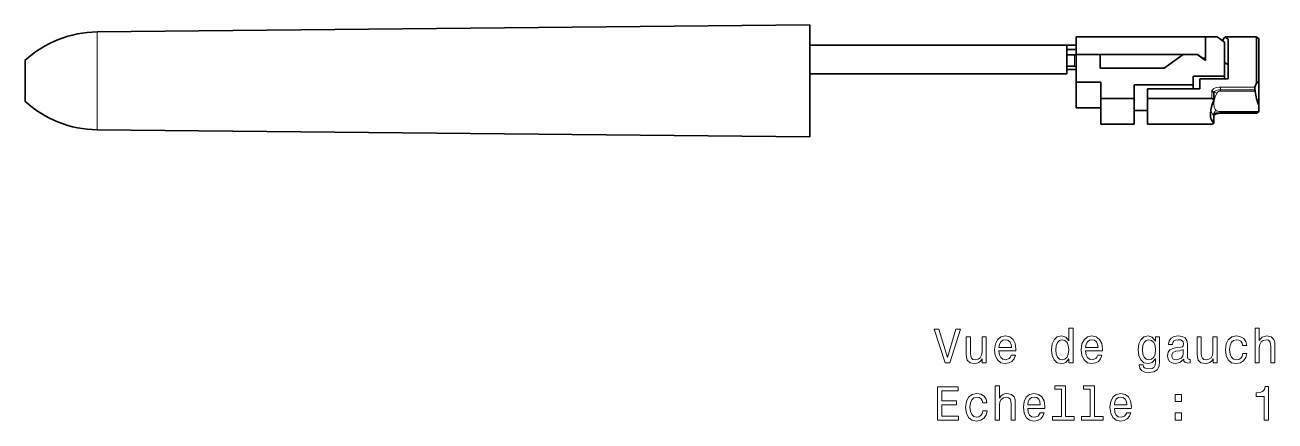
# Model space of a CAD drawing. Extents: x 291 to 1058, y 103 to 772.
# Drawn here: x 706.2 to 837.7, y 384.7 to 426.4 of the extents above; entities that cross this region are included whole.
import ezdxf

# ---------------------------------------------------------------- set-up
doc = ezdxf.new("R2010")
doc.units = 0

msp = doc.modelspace()

# ---------------------------------------------------------------- linework, layer by layer
at = {"color": 7, "lineweight": 35}
for p, q in [((713.82, 425.65), (788.77, 426.38)), ((788.77, 424.25), (815.82, 424.25)), ((788.77, 421.25), (815.82, 421.25)), ((713.82, 415.35), (788.77, 414.62))]:
    msp.add_line(p, q, dxfattribs=at)
at = {"color": 7, "lineweight": 35, "ltscale": 0.294}
msp.add_line((788.77, 426.38), (788.77, 414.62), dxfattribs=at)
at = {"color": 7, "lineweight": 13, "ltscale": 0.2575}
msp.add_line((713.82, 425.65), (713.82, 415.35), dxfattribs=at)
at = {"color": 7, "lineweight": 35, "ltscale": 0.046416}
msp.add_line((816.82, 425.12), (816.82, 423.26), dxfattribs=at)
at = {"color": 7, "lineweight": 35, "ltscale": 0.339761}
msp.add_line((816.82, 425.12), (830.41, 425.12), dxfattribs=at)
at = {"color": 7, "lineweight": 35, "ltscale": 0.052882}
msp.add_line((830.41, 425.12), (830.41, 423.01), dxfattribs=at)
at = {"color": 7, "lineweight": 35, "ltscale": 0.061417}
msp.add_line((830.41, 425.12), (830.41, 422.66), dxfattribs=at)
at = {"color": 7, "lineweight": 35, "ltscale": 0.025674}
msp.add_line((830.41, 425.12), (831.43, 425.12), dxfattribs=at)
at = {"color": 7, "lineweight": 35, "ltscale": 0.005327}
msp.add_line((831.43, 425.12), (831.65, 425.12), dxfattribs=at)
at = {"color": 7, "lineweight": 35, "ltscale": 0.023269}
msp.add_line((832.41, 424.58), (831.65, 425.12), dxfattribs=at)
at = {"color": 7, "lineweight": 35, "ltscale": 0.01028}
for p, q in [((832.46, 425.12), (832.8, 424.88)), ((832.46, 422.43), (832.8, 422.2))]:
    msp.add_line(p, q, dxfattribs=at)
at = {"color": 7, "lineweight": 35, "ltscale": 0.082312}
msp.add_line((832.46, 425.12), (835.76, 425.12), dxfattribs=at)
at = {"color": 7, "lineweight": 35, "ltscale": 0.104298}
msp.add_line((832.8, 424.88), (832.8, 420.71), dxfattribs=at)
at = {"color": 7, "lineweight": 35, "ltscale": 0.121522}
msp.add_line((835.76, 425.12), (835.76, 420.26), dxfattribs=at)
at = {"color": 7, "lineweight": 35, "ltscale": 0.113525}
msp.add_line((836.01, 424.96), (836.01, 420.42), dxfattribs=at)
at = {"color": 7, "lineweight": 35, "ltscale": 0.0375}
for p, q in [((815.82, 422.75), (815.82, 424.25)), ((815.82, 421.25), (815.82, 422.75))]:
    msp.add_line(p, q, dxfattribs=at)
at = {"color": 7, "lineweight": 35, "ltscale": 0.010983}
msp.add_line((815.82, 424.25), (815.82, 423.81), dxfattribs=at)
at = {"color": 7, "lineweight": 35, "ltscale": 0.025}
for p, q in [((816.82, 424.25), (815.82, 424.25)), ((816.82, 423.81), (815.82, 423.81)), ((816.82, 421.68), (815.82, 421.68))]:
    msp.add_line(p, q, dxfattribs=at)
at = {"color": 7, "lineweight": 35, "ltscale": 0.031391}
msp.add_line((832.41, 423.33), (832.41, 424.58), dxfattribs=at)
at = {"color": 7, "lineweight": 35, "ltscale": 0.10675}
msp.add_line((706.22, 422.64), (706.22, 418.36), dxfattribs=at)
msp.add_line((706.22, 422.64), (706.22, 418.36), dxfattribs=at)
at = {"color": 7, "lineweight": 35, "ltscale": 0.02}
for p, q in [((816.62, 423.24), (815.82, 423.24)), ((816.62, 422.05), (815.82, 422.05))]:
    msp.add_line(p, q, dxfattribs=at)
at = {"color": 7, "lineweight": 13, "ltscale": 0.012375}
msp.add_line((816.62, 423.24), (816.62, 422.75), dxfattribs=at)
at = {"color": 7, "lineweight": 13, "ltscale": 0.0175}
msp.add_line((816.62, 422.75), (816.62, 422.05), dxfattribs=at)
at = {"color": 7, "lineweight": 35, "ltscale": 0.318549}
msp.add_line((816.82, 423.26), (829.56, 423.26), dxfattribs=at)
at = {"color": 7, "lineweight": 35, "ltscale": 0.0625}
msp.add_line((816.82, 423.26), (819.32, 423.26), dxfattribs=at)
at = {"color": 7, "lineweight": 35, "ltscale": 0.072655}
msp.add_line((816.82, 423.26), (816.82, 420.36), dxfattribs=at)
at = {"color": 7, "lineweight": 35, "ltscale": 0.035532}
msp.add_line((819.32, 421.84), (819.32, 423.26), dxfattribs=at)
at = {"color": 7, "lineweight": 35, "ltscale": 0.061544}
msp.add_line((826.05, 421.84), (828.06, 423.26), dxfattribs=at)
at = {"color": 7, "lineweight": 35, "ltscale": 0.035429}
msp.add_line((828.06, 423.26), (829.48, 423.26), dxfattribs=at)
at = {"color": 7, "lineweight": 35, "ltscale": 0.000321198}
msp.add_line((829.56, 423.25), (829.56, 423.26), dxfattribs=at)
at = {"color": 7, "lineweight": 35, "ltscale": 0.015528}
msp.add_line((830.07, 422.91), (829.56, 423.26), dxfattribs=at)
at = {"color": 7, "lineweight": 35, "ltscale": 0.024186}
msp.add_line((830.41, 422.66), (829.62, 423.22), dxfattribs=at)
at = {"color": 7, "lineweight": 35, "ltscale": 0.058337}
msp.add_line((832.41, 420.99), (832.41, 423.33), dxfattribs=at)
at = {"color": 7, "lineweight": 35, "ltscale": 0.003825}
msp.add_line((832.41, 422.58), (832.46, 422.43), dxfattribs=at)
at = {"color": 7, "lineweight": 35, "ltscale": 0.168298}
msp.add_line((826.05, 421.84), (819.32, 421.84), dxfattribs=at)
at = {"color": 7, "lineweight": 35, "ltscale": 0.02298}
msp.add_line((829.11, 420.08), (829.11, 420.99), dxfattribs=at)
at = {"color": 7, "lineweight": 35, "ltscale": 0.0825}
msp.add_line((832.41, 420.99), (829.11, 420.99), dxfattribs=at)
at = {"color": 7, "lineweight": 35, "ltscale": 0.007071}
msp.add_line((832.41, 420.71), (832.41, 420.99), dxfattribs=at)
at = {"color": 7, "lineweight": 35, "ltscale": 0.067175}
msp.add_line((816.82, 417.67), (816.82, 420.36), dxfattribs=at)
at = {"color": 7, "lineweight": 35, "ltscale": 0.064763}
for p, q in [((816.82, 420.36), (819.41, 420.36)), ((816.82, 417.67), (819.41, 417.67))]:
    msp.add_line(p, q, dxfattribs=at)
at = {"color": 7, "lineweight": 35, "ltscale": 0.043058}
msp.add_line((819.41, 420.36), (819.41, 418.64), dxfattribs=at)
at = {"color": 7, "lineweight": 35, "ltscale": 0.035987}
msp.add_line((822.91, 418.64), (822.91, 420.08), dxfattribs=at)
at = {"color": 7, "lineweight": 35, "ltscale": 0.154999}
msp.add_line((822.91, 420.08), (829.11, 420.08), dxfattribs=at)
at = {"color": 7, "lineweight": 35, "ltscale": 0.1375}
msp.add_line((824.3, 419.65), (829.8, 419.65), dxfattribs=at)
at = {"color": 7, "lineweight": 35, "ltscale": 0.02538}
msp.add_line((824.3, 419.65), (824.3, 418.64), dxfattribs=at)
at = {"color": 7, "lineweight": 35, "ltscale": 0.010607}
msp.add_line((829.11, 419.65), (829.11, 420.08), dxfattribs=at)
at = {"color": 7, "lineweight": 35, "ltscale": 0.025238}
msp.add_line((830.81, 420.71), (829.8, 420.71), dxfattribs=at)
at = {"color": 7, "lineweight": 35, "ltscale": 0.026517}
msp.add_line((829.8, 420.71), (829.8, 419.65), dxfattribs=at)
at = {"color": 7, "lineweight": 35, "ltscale": 0.049762}
msp.add_line((830.81, 420.71), (832.8, 420.71), dxfattribs=at)
at = {"color": 7, "lineweight": 13, "ltscale": 0.090823}
for p, q in [((835.6, 419.85), (831.97, 419.85)), ((835.6, 419.57), (831.97, 419.57))]:
    msp.add_line(p, q, dxfattribs=at)
at = {"color": 7, "lineweight": 13, "ltscale": 0.007071}
msp.add_line((831.97, 419.57), (831.97, 419.85), dxfattribs=at)
at = {"color": 7, "lineweight": 13, "ltscale": 0.003716}
msp.add_line((831.97, 419.42), (831.97, 419.57), dxfattribs=at)
at = {"color": 7, "lineweight": 35, "ltscale": 0.010965}
msp.add_line((835.76, 420.26), (835.6, 419.85), dxfattribs=at)
at = {"color": 7, "lineweight": 35, "ltscale": 0.007476}
msp.add_line((836.01, 420.42), (835.76, 420.26), dxfattribs=at)
at = {"color": 7, "lineweight": 35, "ltscale": 0.054536}
msp.add_line((836.01, 418.24), (836.01, 420.42), dxfattribs=at)
at = {"color": 7, "lineweight": 35, "ltscale": 0.040204}
for p, q in [((819.41, 418.64), (819.41, 417.03)), ((822.91, 417.03), (822.91, 418.64)), ((824.3, 418.64), (824.3, 417.03))]:
    msp.add_line(p, q, dxfattribs=at)
at = {"color": 7, "lineweight": 35, "ltscale": 0.0875}
for p, q in [((819.41, 418.64), (822.91, 418.64)), ((819.41, 415.95), (822.91, 415.95))]:
    msp.add_line(p, q, dxfattribs=at)
at = {"color": 7, "lineweight": 35, "ltscale": 0.162738}
for p, q in [((824.3, 418.64), (830.81, 418.64)), ((824.3, 415.95), (830.81, 415.95))]:
    msp.add_line(p, q, dxfattribs=at)
at = {"color": 7, "lineweight": 35, "ltscale": 0.006589}
msp.add_line((830.81, 418.64), (831.07, 418.64), dxfattribs=at)
at = {"color": 7, "lineweight": 13, "ltscale": 0.016944}
msp.add_line((831.07, 419.36), (831.07, 418.68), dxfattribs=at)
at = {"color": 7, "lineweight": 13, "ltscale": 0.001164}
msp.add_line((831.07, 418.68), (831.07, 418.64), dxfattribs=at)
at = {"color": 7, "lineweight": 35, "ltscale": 0.000489808}
msp.add_line((831.27, 419.22), (831.28, 419.24), dxfattribs=at)
at = {"color": 7, "lineweight": 35, "ltscale": 0.016944}
msp.add_line((831.27, 419.22), (831.27, 418.54), dxfattribs=at)
at = {"color": 7, "lineweight": 35, "ltscale": 0.002527}
msp.add_line((831.27, 418.54), (831.27, 418.44), dxfattribs=at)
at = {"color": 7, "lineweight": 13, "ltscale": 0.091695}
msp.add_line((831.97, 419.42), (835.64, 419.42), dxfattribs=at)
at = {"color": 7, "lineweight": 35, "ltscale": 0.007613}
msp.add_line((836.01, 418.24), (836.01, 417.93), dxfattribs=at)
at = {"color": 7, "lineweight": 35, "ltscale": 0.026971}
for p, q in [((819.41, 417.03), (819.41, 415.95)), ((822.91, 415.95), (822.91, 417.03)), ((824.3, 415.95), (824.3, 417.03))]:
    msp.add_line(p, q, dxfattribs=at)
at = {"color": 7, "lineweight": 35, "ltscale": 0.034808}
msp.add_line((822.91, 417.39), (824.3, 417.39), dxfattribs=at)
at = {"color": 7, "lineweight": 13, "ltscale": 0.016933}
msp.add_line((831.25, 416.88), (831.25, 416.2), dxfattribs=at)
at = {"color": 7, "lineweight": 13, "ltscale": 0.0002495}
msp.add_line((831.25, 416.88), (831.25, 416.88), dxfattribs=at)
at = {"color": 7, "lineweight": 13, "ltscale": 0.016921}
msp.add_line((831.25, 416.21), (831.25, 416.88), dxfattribs=at)
at = {"color": 7, "lineweight": 13, "ltscale": 0.002625}
msp.add_line((831.95, 417.27), (831.95, 417.16), dxfattribs=at)
at = {"color": 7, "lineweight": 13, "ltscale": 0.101393}
msp.add_line((831.95, 417.27), (836.01, 417.27), dxfattribs=at)
at = {"color": 7, "lineweight": 13, "ltscale": 0.001653}
msp.add_line((831.95, 417.09), (831.95, 417.16), dxfattribs=at)
at = {"color": 7, "lineweight": 13, "ltscale": 0.098792}
msp.add_line((831.95, 417.16), (835.91, 417.16), dxfattribs=at)
at = {"color": 7, "lineweight": 35, "ltscale": 0.096109}
msp.add_line((831.95, 417.09), (835.8, 417.09), dxfattribs=at)
at = {"color": 7, "lineweight": 35, "ltscale": 0.01673}
msp.add_line((836.01, 417.93), (836.01, 417.27), dxfattribs=at)
at = {"color": 7, "lineweight": 35, "ltscale": 0.000404358}
msp.add_line((836.01, 417.27), (836.01, 417.25), dxfattribs=at)
at = {"color": 7, "lineweight": 35, "ltscale": 0.006592}
msp.add_line((830.81, 415.95), (831.07, 415.95), dxfattribs=at)
at = {"color": 7, "lineweight": 13, "ltscale": 0.003072}
msp.add_line((831.25, 416.21), (831.25, 416.08), dxfattribs=at)
at = {"color": 7, "lineweight": 13, "ltscale": 0.00303}
msp.add_line((831.25, 416.2), (831.25, 416.08), dxfattribs=at)
at = {"color": 7, "lineweight": 35, "ltscale": 0.000228216}
msp.add_line((831.25, 416.08), (831.25, 416.08), dxfattribs=at)
at = {"color": 7, "lineweight": 35, "ltscale": 0.016933}
msp.add_line((831.27, 416.81), (831.27, 416.14), dxfattribs=at)
at = {"color": 7, "lineweight": 35, "ltscale": 0.002486}
msp.add_line((831.27, 416.14), (831.27, 416.04), dxfattribs=at)
at = {"color": 7, "lineweight": 13}
for points in [[(831.08, 419.42), (831.09, 419.47), (831.16, 419.57), (831.28, 419.68), (831.47, 419.78), (831.59, 419.81), (831.83, 419.85), (831.97, 419.85)], [(831.29, 419.28), (831.37, 419.37), (831.47, 419.45), (831.59, 419.5), (831.78, 419.55), (831.97, 419.57)], [(831.3, 418.08), (831.33, 418.44), (831.44, 418.82), (831.61, 419.21)], [(831.95, 417.16), (831.68, 417.14), (831.54, 417.12), (831.44, 417.09), (831.36, 417.04), (831.28, 416.97), (831.25, 416.88)], [(831.59, 417.35), (831.5, 417.43), (831.43, 417.53), (831.37, 417.65), (831.33, 417.78), (831.3, 418.08)], [(831.95, 417.27), (831.81, 417.27), (831.68, 417.3), (831.59, 417.35)]]:
    msp.add_lwpolyline(points, dxfattribs=at)
at = {"color": 7, "lineweight": 35}
for points in [[(831.25, 418.36), (831.07, 417.9), (830.96, 417.45), (830.92, 417.03)], [(831.25, 416.08), (831.14, 416.21), (831.06, 416.34), (831, 416.5), (830.95, 416.66), (830.92, 417.03)], [(831.27, 416.81), (831.28, 416.85), (831.32, 416.91), (831.4, 416.97), (831.54, 417.03), (831.78, 417.08), (831.95, 417.09)], [(831.07, 415.95), (831.17, 415.96), (831.24, 415.99), (831.26, 416.01), (831.27, 416.04)]]:
    msp.add_lwpolyline(points, dxfattribs=at)
at = {"color": 7, "lineweight": 13}
for points in [[(804.14, 394.35), (803.27, 391.37), (802.36, 394.35), (801.88, 394.35), (803.01, 390.84), (803.52, 390.84), (804.62, 394.35)], [(807.35, 393.55), (806.9, 393.55), (806.9, 391.99), (806.85, 391.63), (806.7, 391.36), (806.48, 391.2), (806.18, 391.15), (805.94, 391.19), (805.79, 391.31), (805.71, 391.52), (805.69, 391.81), (805.69, 393.55), (805.24, 393.55), (805.24, 391.77), (805.26, 391.41), (805.35, 391.12), (805.65, 390.84), (806.11, 390.75), (806.37, 390.78), (806.58, 390.87), (806.77, 391.03), (806.92, 391.26), (806.92, 390.84), (807.35, 390.84)], [(808.68, 392.07), (810.46, 392.07), (810.46, 392.28), (810.38, 392.86), (810.16, 393.29), (809.81, 393.55), (809.34, 393.65), (808.88, 393.55), (808.53, 393.26), (808.3, 392.81), (808.22, 392.2), (808.29, 391.58), (808.52, 391.13), (808.87, 390.84), (809.32, 390.75), (809.72, 390.81), (810.04, 390.98), (810.28, 391.26), (810.41, 391.62), (809.97, 391.62), (809.88, 391.42), (809.75, 391.27), (809.38, 391.15), (809.09, 391.2), (808.87, 391.38), (808.73, 391.67), (808.68, 392.05)], [(808.68, 392.44), (808.74, 392.79), (808.87, 393.05), (809.08, 393.2), (809.35, 393.26), (809.62, 393.2), (809.83, 393.05), (809.95, 392.79), (810, 392.44)], [(816.03, 391.26), (816.03, 390.84), (816.47, 390.84), (816.47, 394.46), (816.03, 394.46), (816.03, 393.14), (815.7, 393.52), (815.49, 393.61), (815.25, 393.65), (814.82, 393.55), (814.49, 393.26), (814.27, 392.81), (814.2, 392.2), (814.27, 391.59), (814.49, 391.13), (814.82, 390.84), (815.25, 390.75), (815.49, 390.78), (815.7, 390.87)], [(815.33, 393.25), (815.62, 393.18), (815.84, 392.98), (815.97, 392.65), (816.02, 392.2), (815.97, 391.74), (815.84, 391.41), (815.62, 391.21), (815.33, 391.15), (815.05, 391.21), (814.84, 391.41), (814.7, 391.75), (814.65, 392.2), (814.7, 392.65), (814.84, 392.98), (815.05, 393.18)], [(817.79, 392.07), (819.56, 392.07), (819.57, 392.28), (819.49, 392.86), (819.27, 393.29), (818.91, 393.55), (818.45, 393.65), (817.99, 393.55), (817.63, 393.26), (817.41, 392.81), (817.33, 392.2), (817.4, 391.58), (817.63, 391.13), (817.98, 390.84), (818.43, 390.75), (818.82, 390.81), (819.15, 390.98), (819.38, 391.26), (819.52, 391.62), (819.08, 391.62), (818.99, 391.42), (818.86, 391.27), (818.49, 391.15), (818.2, 391.2), (817.98, 391.38), (817.84, 391.67), (817.79, 392.05)], [(817.79, 392.44), (817.85, 392.79), (817.98, 393.05), (818.19, 393.2), (818.46, 393.26), (818.73, 393.2), (818.93, 393.05), (819.06, 392.79), (819.11, 392.44)], [(825.58, 390.96), (825.58, 393.55), (825.16, 393.55), (825.16, 393.11), (824.81, 393.51), (824.6, 393.61), (824.36, 393.65), (823.93, 393.55), (823.6, 393.26), (823.38, 392.81), (823.31, 392.2), (823.38, 391.58), (823.6, 391.13), (823.93, 390.84), (824.36, 390.75), (824.6, 390.78), (824.8, 390.87), (825.16, 391.26), (825.16, 390.87), (825.12, 390.57), (825.01, 390.35), (824.79, 390.23), (824.48, 390.18), (824.2, 390.21), (824, 390.29), (823.89, 390.42), (823.85, 390.6), (823.42, 390.6), (823.42, 390.58), (823.49, 390.25), (823.69, 390.01), (824.01, 389.85), (824.45, 389.8), (824.98, 389.88), (825.32, 390.09), (825.52, 390.46)], [(823.77, 392.2), (823.81, 392.65), (823.95, 392.98), (824.16, 393.18), (824.44, 393.25), (824.74, 393.18), (824.96, 392.98), (825.1, 392.65), (825.15, 392.2), (825.1, 391.74), (824.96, 391.41), (824.74, 391.21), (824.44, 391.15), (824.16, 391.21), (823.95, 391.41), (823.81, 391.75)], [(828.12, 391.2), (828.12, 391.18), (828.14, 391.01), (828.22, 390.89), (828.54, 390.79), (828.78, 390.83), (828.78, 391.18), (828.68, 391.16), (828.54, 391.23), (828.51, 391.43), (828.51, 392.83), (828.45, 393.19), (828.27, 393.44), (827.97, 393.59), (827.53, 393.65), (827.11, 393.59), (826.8, 393.42), (826.6, 393.15), (826.53, 392.8), (826.53, 392.76), (826.93, 392.76), (826.97, 392.98), (827.08, 393.13), (827.26, 393.22), (827.52, 393.25), (827.77, 393.23), (827.94, 393.15), (828.05, 393.02), (828.08, 392.84), (828.06, 392.63), (827.98, 392.52), (827.78, 392.47), (827.4, 392.43), (826.97, 392.34), (826.66, 392.18), (826.48, 391.93), (826.42, 391.55), (826.47, 391.22), (826.63, 390.97), (826.88, 390.82), (827.23, 390.76), (827.7, 390.87)], [(831.63, 393.55), (831.19, 393.55), (831.19, 391.99), (831.14, 391.63), (830.99, 391.36), (830.77, 391.2), (830.47, 391.15), (830.23, 391.19), (830.08, 391.31), (829.99, 391.52), (829.97, 391.81), (829.97, 393.55), (829.53, 393.55), (829.53, 391.77), (829.55, 391.41), (829.64, 391.12), (829.93, 390.84), (830.4, 390.75), (830.65, 390.78), (830.87, 390.87), (831.06, 391.03), (831.21, 391.26), (831.21, 390.84), (831.63, 390.84)], [(834.31, 392.65), (834.74, 392.65), (834.65, 393.06), (834.44, 393.38), (834.1, 393.57), (833.66, 393.65), (833.18, 393.55), (832.81, 393.26), (832.58, 392.81), (832.5, 392.19), (832.57, 391.58), (832.8, 391.13), (833.16, 390.84), (833.65, 390.75), (834.08, 390.82), (834.42, 391.04), (834.65, 391.37), (834.75, 391.81), (834.33, 391.81), (834.25, 391.53), (834.11, 391.32), (833.91, 391.19), (833.66, 391.15), (833.35, 391.21), (833.13, 391.41), (832.99, 391.74), (832.95, 392.21), (832.99, 392.66), (833.14, 392.99), (833.36, 393.19), (833.66, 393.26), (833.92, 393.21), (834.12, 393.1), (834.25, 392.91)], [(835.62, 390.84), (836.06, 390.84), (836.06, 392.41), (836.11, 392.76), (836.25, 393.03), (836.48, 393.19), (836.78, 393.25), (837.02, 393.2), (837.18, 393.06), (837.25, 392.84), (837.28, 392.53), (837.28, 390.84), (837.72, 390.84), (837.72, 392.62), (837.7, 392.98), (837.61, 393.28), (837.31, 393.55), (836.85, 393.65), (836.6, 393.61), (836.38, 393.52), (836.2, 393.36), (836.06, 393.16), (836.06, 394.46), (835.62, 394.46)], [(828.07, 391.79), (828.01, 391.53), (827.85, 391.33), (827.6, 391.2), (827.31, 391.15), (827.11, 391.18), (826.98, 391.26), (826.89, 391.4), (826.87, 391.59), (826.89, 391.77), (826.97, 391.9), (827.29, 392.04), (827.7, 392.1), (828.07, 392.22)], [(802.21, 384.8), (804.43, 384.8), (804.43, 385.22), (802.67, 385.22), (802.67, 386.41), (804.23, 386.41), (804.23, 386.82), (802.67, 386.82), (802.67, 387.87), (804.38, 387.87), (804.38, 388.3), (802.21, 388.3)], [(808.29, 384.8), (808.74, 384.8), (808.74, 386.36), (808.78, 386.72), (808.93, 386.98), (809.16, 387.14), (809.46, 387.2), (809.7, 387.15), (809.85, 387.02), (809.93, 386.79), (809.95, 386.49), (809.95, 384.8), (810.4, 384.8), (810.4, 386.58), (810.38, 386.93), (810.29, 387.23), (809.99, 387.5), (809.52, 387.6), (809.27, 387.57), (809.05, 387.47), (808.87, 387.32), (808.74, 387.11), (808.74, 388.42), (808.29, 388.42)], [(815.25, 388.04), (815.25, 385.17), (814.33, 385.17), (814.33, 384.8), (816.6, 384.8), (816.6, 385.17), (815.69, 385.17), (815.69, 388.42), (814.55, 388.42), (814.55, 388.04)], [(818.28, 388.04), (818.28, 385.17), (817.37, 385.17), (817.37, 384.8), (819.64, 384.8), (819.64, 385.17), (818.73, 385.17), (818.73, 388.42), (817.59, 388.42), (817.59, 388.04)], [(836.57, 384.8), (837.03, 384.8), (837.03, 388.32), (836.69, 388.32), (836.6, 388.01), (836.41, 387.81), (836.14, 387.69), (835.75, 387.65), (835.75, 387.29), (836.57, 387.29)], [(806.98, 386.61), (807.42, 386.61), (807.33, 387.01), (807.11, 387.33), (806.78, 387.52), (806.34, 387.6), (805.85, 387.5), (805.48, 387.22), (805.25, 386.76), (805.17, 386.14), (805.25, 385.53), (805.47, 385.08), (805.83, 384.8), (806.32, 384.7), (806.76, 384.78), (807.09, 384.99), (807.32, 385.32), (807.43, 385.76), (807, 385.76), (806.93, 385.48), (806.79, 385.27), (806.58, 385.14), (806.34, 385.1), (806.03, 385.16), (805.81, 385.37), (805.67, 385.69), (805.63, 386.16), (805.67, 386.61), (805.81, 386.94), (806.04, 387.14), (806.34, 387.21), (806.6, 387.17), (806.8, 387.05), (806.93, 386.86)], [(811.72, 386.02), (813.49, 386.02), (813.5, 386.23), (813.42, 386.81), (813.2, 387.24), (812.84, 387.5), (812.37, 387.6), (811.91, 387.5), (811.56, 387.22), (811.33, 386.76), (811.25, 386.15), (811.33, 385.53), (811.56, 385.08), (811.9, 384.8), (812.36, 384.7), (812.75, 384.77), (813.07, 384.94), (813.31, 385.21), (813.45, 385.57), (813.01, 385.57), (812.92, 385.37), (812.79, 385.22), (812.41, 385.1), (812.13, 385.15), (811.91, 385.33), (811.77, 385.62), (811.72, 386.01)], [(811.72, 386.4), (811.77, 386.74), (811.91, 387), (812.12, 387.16), (812.39, 387.21), (812.66, 387.16), (812.86, 387), (812.99, 386.74), (813.03, 386.4)], [(820.83, 386.02), (822.6, 386.02), (822.61, 386.23), (822.53, 386.81), (822.3, 387.24), (821.95, 387.5), (821.48, 387.6), (821.02, 387.5), (820.67, 387.22), (820.44, 386.76), (820.36, 386.15), (820.44, 385.53), (820.66, 385.08), (821.01, 384.8), (821.47, 384.7), (821.86, 384.77), (822.18, 384.94), (822.42, 385.21), (822.56, 385.57), (822.12, 385.57), (822.03, 385.37), (821.89, 385.22), (821.52, 385.1), (821.23, 385.15), (821.02, 385.33), (820.88, 385.62), (820.83, 386.01)], [(820.83, 386.4), (820.88, 386.74), (821.02, 387), (821.22, 387.16), (821.5, 387.21), (821.76, 387.16), (821.97, 387), (822.1, 386.74), (822.14, 386.4)], [(827.21, 386.75), (827.9, 386.75), (827.9, 387.5), (827.21, 387.5)], [(827.21, 384.8), (827.9, 384.8), (827.9, 385.55), (827.21, 385.55)]]:
    msp.add_lwpolyline(points, close=True, dxfattribs=at)
at = {"color": 7, "lineweight": 35}
for centre, radius, start, end in [((713.93, 414.28), 11.37, 90.558, 132.7195), ((833.32, 424.29), 1.19, 135.8362, 158.6226), ((833.27, 420.92), 4.88, 55.8746, 59.389), ((816.62, 421.85), 0.2, 3.4254, 89.9999), ((836.05, 419.71), 0.467, 162.3393, 197.6606), ((834.98, 419.34), 0.66, 6.457, 19.7459), ((713.93, 426.72), 11.37, 227.2805, 269.442), ((831.07, 418.44), 0.199, 1.0604, 90.2847), ((831.09, 418.44), 0.183, 333.5385, 0.044), ((831.4, 419.21), 0.13, 149.7981, 167.9691), ((836.34, 416.76), 0.587, 123.8913, 137.2813), ((831.22, 416.03), 0.0571, 3.8866, 50.409)]:
    msp.add_arc(centre, radius, start, end, dxfattribs=at)
at = {"color": 7, "lineweight": 13}
for centre, radius, start, end in [((831.38, 419.36), 0.303, 169.0545, 179.9174), ((831.97, 419.01), 0.41, 89.5754, 150.6872), ((832.01, 417.63), 1.07, 190.0327, 224.5287), ((831.16, 416.81), 0.109, 0.7444, 35.6475)]:
    msp.add_arc(centre, radius, start, end, dxfattribs=at)
at = {"color": 7, "lineweight": 35}
for centre, major_axis, ratio, start_param, end_param in [((816.62, 423.38), (-0.2, 0), 0.707107, 1.570796, 3.141593), ((829.48, 423.12), (0.2, 0), 0.707107, 0.785398, 1.570796), ((830.21, 423.01), (0.2, 0), 0.707107, 3.926991, 6.283185), ((836.87, 420.5), (0, -3.42), 0.379901, 5.033729, 5.560733), ((835.9, 417.29), (0.12, 0.195), 0.381966, 3.373422, 4.210576)]:
    msp.add_ellipse(centre, major_axis=major_axis, ratio=ratio, start_param=start_param, end_param=end_param, dxfattribs=at)
at = {"color": 7, "lineweight": 13}
for centre, major_axis, ratio, start_param, end_param in [((831.07, 419.22), (0.2, 0), 0.707107, 0.000002, 1.570799), ((831.08, 419.28), (0.196, -0.038), 0.700698, 6.283182, 7.98751), ((831.61, 419.07), (0.342, -0.165), 0.344707, 1.735234, 3.004279), ((831.59, 417), (-0.254, -0.283), 0.847146, 3.956875, 5.687882)]:
    msp.add_ellipse(centre, major_axis=major_axis, ratio=ratio, start_param=start_param, end_param=end_param, dxfattribs=at)

doc.saveas('drawing.dxf')
